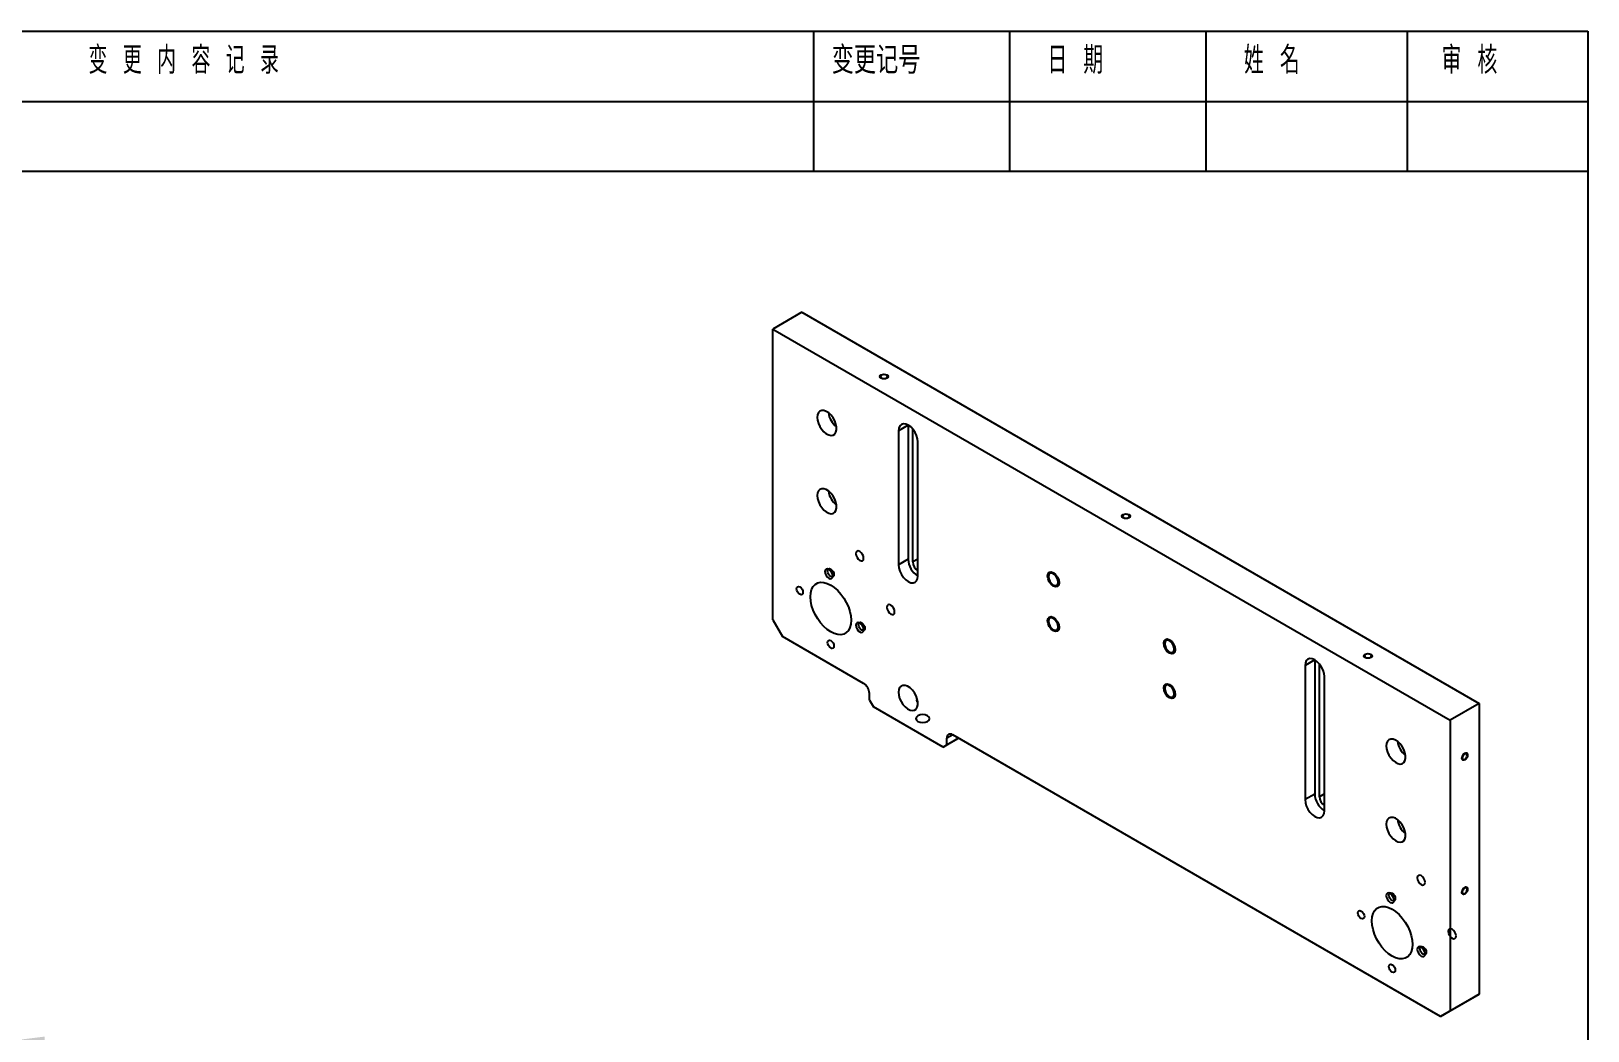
# Model space of a CAD drawing. Extents: x 2 to 292, y 3 to 207.
# Drawn here: x 178.5 to 292.2, y 133.5 to 206.6 of the extents above; entities that cross this region are included whole.
import ezdxf

# ---------------------------------------------------------------- set-up
doc = ezdxf.new("R2010")
doc.units = 0
doc.linetypes.add('SLD-实线', pattern=[0])
doc.layers.get('0').update_dxf_attribs({"linetype": 'CONTINUOUS'})
for name, color, linetype in [('图层7', 7, 'SLD-实线'), ('图框', 7, 'SLD-实线'), ('粗实线', 7, 'SLD-实线')]:
    doc.layers.add(name, color=color, linetype=linetype)
doc.styles.add('SLDTEXTSTYLE0', font='TXT', dxfattribs={"width": 0.7, "bigfont": 'bigfont'})
doc.styles.add('SLDTEXTSTYLE11', font='TXT', dxfattribs={"width": 0.633333})
doc.styles.add('SLDTEXTSTYLE2', font='TXT', dxfattribs={"width": 0.736842, "bigfont": 'bigfont'})
doc.styles.add('SLDTEXTSTYLE3', font='TXT', dxfattribs={"width": 0.7})
doc.styles.add('SLDTEXTSTYLE7', font='TXT', dxfattribs={"width": 0.629187, "bigfont": 'bigfont'})
doc.styles.add('SLDTEXTSTYLE8', font='TXT', dxfattribs={"width": 0.657895, "bigfont": 'bigfont'})
doc.dimstyles.new('SLDDIMSTYLE3', dxfattribs={"dimtxt": 3.5, "dimasz": 4.08, "dimexe": 0, "dimexo": 0.0625, "dimgap": 0.875, "dimtad": 2, "dimlfac": 3, "dimrnd": 1e-09, "dimzin": 12, "dimtxsty": 'SLDTEXTSTYLE3', "dimsah": 1, "dimcen": 0.09, "dimazin": 3, "dimtfac": 1, "dimtmove": 0, "dimatfit": 3, "dimtolj": 1, "dimtzin": 12})
doc.dimstyles.new('SLDDIMSTYLE6', dxfattribs={"dimtxt": 3.5, "dimasz": 4.08, "dimexe": 0, "dimexo": 0.0625, "dimgap": 0.875, "dimtad": 0, "dimtih": 1, "dimtoh": 1, "dimlfac": 3, "dimrnd": 1e-09, "dimzin": 4, "dimtxsty": 'SLDTEXTSTYLE3', "dimblk1": 'NONE', "dimsah": 1, "dimcen": 0, "dimazin": 3, "dimtfac": 1, "dimtmove": 0, "dimatfit": 3, "dimtolj": 1, "dimtzin": 12})

# ---------------------------------------------------------------- blocks, each defined once
blk = doc.blocks.new('_D_18')
at = {"layer": '图框', "color": 5}
for p, q in [((166.06, 113.39), (166.06, 134.62)), ((175.39, 122.72), (175.39, 134.62)), ((166.06, 132.62), (159.71, 132.62)), ((166.06, 132.62), (175.39, 132.62)), ((175.39, 132.62), (181.74, 132.62))]:
    blk.add_line(p, q, dxfattribs=at)
for points in [[(166.06, 132.62), (161.98, 133.13), (161.98, 132.12)], [(175.39, 132.62), (179.47, 132.12), (179.47, 133.13)]]:
    blk.add_solid(points, dxfattribs=at)
at = {"layer": '图框', "color": 5, "insert": (168.71, 137.13), "char_height": 3.5, "attachment_point": 1, "style": 'SLDTEXTSTYLE3'}
blk.add_mtext('28', dxfattribs=at)
blk = doc.blocks.new('SW_SYMBOL_HOLE_SPOT')
at = {"layer": '图框', "color": 0}
for p, q in [((0, 875), (0, 75)), ((1600, 75), (1600, 875)), ((0, 75), (1600, 75))]:
    blk.add_line(p, q, dxfattribs=at)
blk = doc.blocks.new('SW_SYMBOL_HOLE_DEPTH')
at = {"layer": '图框', "color": 0}
for p, q in [((0, 875), (800, 875)), ((400, 875), (400, 75)), ((100, 555), (400, 75)), ((700, 555), (400, 75))]:
    blk.add_line(p, q, dxfattribs=at)
blk = doc.blocks.new('_D_20')
at = {"layer": '图框', "color": 5}
for p, q in [((154.95, 133.34), (121.67, 133.34)), ((165.64, 112.7), (154.95, 133.34)), ((166.48, 111.08), (165.64, 112.7))]:
    blk.add_line(p, q, dxfattribs=at)
blk.add_solid([(165.64, 112.7), (164.21, 116.56), (163.31, 116.09)], dxfattribs=at)
at = {"layer": '图框', "color": 5, "xscale": 0.004511737089201878, "yscale": 0.004511737089201878, "zscale": 0.004511737089201878}
for name, p in [('SW_SYMBOL_HOLE_SPOT', (122.93, 128.13)), ('SW_SYMBOL_HOLE_DEPTH', (140.54, 128.13))]:
    blk.add_blockref(name, p, dxfattribs=at)
at = {"layer": '图框', "color": 5, "char_height": 3.5, "attachment_point": 1}
for s, insert, style in [('3 x', (121.67, 137.13), 'SLDTEXTSTYLE11'), ('%%c', (127.8, 137.15), 'SLDTEXTSTYLE3'), ('5.50 \\M+18AAE\\M+19153贯\\M+190FA', (133.23, 137.13), 'SLDTEXTSTYLE0'), ('%%c', (130.29, 132.13), 'SLDTEXTSTYLE3'), ('10', (135.72, 132.12), 'SLDTEXTSTYLE3'), ('5.70', (145.75, 132.12), 'SLDTEXTSTYLE3')]:
    blk.add_mtext(s, dxfattribs=dict(at, insert=insert, style=style))
blk = doc.blocks.new('_NONE')

msp = doc.modelspace()

# ---------------------------------------------------------------- linework, layer by layer
at = {"color": 7, "linetype": 'SLD-实线'}
for p, q in [((234.76999021, 186.03707089), (232.64866991, 184.81245875)), ((234.76999021, 186.03707089), (284.26746405, 157.46278746)), ((232.64866991, 184.81245875), (282.14614375, 156.23817532)), ((232.64866991, 163.5823972), (232.64866991, 184.81245875)), ((242.54816449, 177.7910035), (241.84105773, 177.38279945)), ((242.54816449, 177.7910035), (242.54816449, 167.99251398)), ((242.88757517, 167.79657636), (242.88757517, 177.4949835)), ((241.84105773, 177.38279945), (241.84105773, 167.58430993)), ((243.255271, 166.76790199), (243.255271, 176.56639151)), ((242.54816449, 167.99251398), (241.84105773, 167.58430993)), ((232.64866991, 163.5823972), (233.35577602, 162.35765229)), ((239.29547237, 158.92873857), (233.35577602, 162.35765229)), ((272.24664943, 160.64643308), (271.53954266, 160.23822903)), ((272.24664943, 160.64643308), (272.24664943, 150.84794356)), ((271.53954266, 160.23822903), (271.53954266, 150.43973951)), ((272.58606011, 150.65200594), (272.58606011, 160.35041307)), ((272.95375593, 149.62333157), (272.95375593, 159.42182109)), ((239.7197373, 157.70396711), (239.7197373, 158.19389137)), ((239.7197373, 157.70396711), (240.00257953, 157.21407)), ((245.09374919, 154.27500031), (240.00257953, 157.21407)), ((284.26746405, 157.46278746), (282.14614375, 156.23817532)), ((284.26746405, 157.46278746), (284.26746405, 136.23272592)), ((282.14614375, 156.23817532), (282.14614375, 135.00811378)), ((246.22530391, 154.92823295), (245.09374919, 154.27500031)), ((245.37659142, 154.43833474), (246.22525745, 154.92825921)), ((245.37659142, 154.43833474), (245.37659142, 154.928259)), ((281.43903764, 134.59977619), (245.8008553, 155.17326094)), ((245.09374919, 154.27500031), (245.37659142, 154.43833474)), ((272.24664943, 150.84794356), (271.53954266, 150.43973951)), ((283.56035794, 135.82438833), (281.43903764, 134.59977619)), ((282.14614375, 135.00811378), (284.26746405, 136.23272592)), ((284.26746405, 136.23272592), (283.56035794, 135.82438833)), ((281.43903764, 134.59977619), (282.14614375, 135.00811378))]:
    msp.add_line(p, q, dxfattribs=at)
at = {"color": 8, "linetype": 'SLD-实线'}
for p, q in [((243.25527069, 168.00884247), (242.88757517, 167.79657636)), ((245.80092445, 155.17322124), (245.37659142, 154.928259)), ((272.95375563, 150.86427205), (272.58606011, 150.65200594))]:
    msp.add_line(p, q, dxfattribs=at)
at = {"color": 7, "linetype": 'SLD-实线', "flags": 128}
for points in [[(240.99252948, 181.22026285), (240.89520248, 181.18272078), (240.78039745, 181.16953775), (240.66559242, 181.18272078), (240.56826541, 181.22026285), (240.50323359, 181.27644853), (240.48039745, 181.34272407), (240.50323359, 181.4089996), (240.56826541, 181.46518528), (240.66559242, 181.50272736), (240.78039745, 181.51591038), (240.89520248, 181.50272736), (240.99252948, 181.46518528), (241.05756131, 181.4089996), (241.08039745, 181.34272407), (241.05756131, 181.27644853), (240.99252948, 181.22026285)], [(240.95717398, 181.24067359), (241.01136705, 181.28749505), (241.03039762, 181.3427244), (241.01136773, 181.39795389), (240.95717414, 181.44477552), (240.87606791, 181.47606081), (240.78039832, 181.48704592), (240.68472581, 181.47606103), (240.60362092, 181.44477542), (240.54942679, 181.39795456), (240.53039833, 181.342724), (240.54942717, 181.28749512), (240.60362076, 181.24067349), (240.68472698, 181.2093882), (240.78039763, 181.19840248), (240.87606803, 181.20938859), (240.95717398, 181.24067359)], [(235.90136137, 178.36209125), (235.92357487, 178.14620218), (235.98882451, 177.91822822), (236.09300942, 177.69249428), (236.22957996, 177.48318634), (236.38995925, 177.3034529), (236.56406788, 177.16458925), (236.74096664, 177.07531959), (236.90953928, 177.0412539), (237.05919431, 177.06453263), (237.18052876, 177.14369299), (237.26591828, 177.27376024), (237.30999756, 177.44656283), (237.30999756, 177.65124233), (237.26591828, 177.87493779), (237.18052876, 178.10359427), (237.05919431, 178.32284381), (236.90953928, 178.51891056), (236.74096664, 178.67947469), (236.56406788, 178.79444799), (236.38995925, 178.85660589), (236.22957996, 178.86204244), (236.09300942, 178.81041549), (235.98882451, 178.70497088), (235.92357487, 178.55233256), (235.90136137, 178.36209125)], [(243.255271, 176.56639151), (243.2311767, 176.79163714), (243.16053647, 177.02935122), (243.04816454, 177.26333328), (242.90171794, 177.47763866), (242.73117704, 177.65766255), (242.54816489, 177.79113643), (242.36515168, 177.8689645), (242.19461078, 177.88584294), (242.04816418, 177.8406212), (241.93579225, 177.736381), (241.86515203, 177.5802264), (241.84105773, 177.38279945)], [(235.90136137, 172.64630524), (235.92357487, 172.43041624), (235.98882451, 172.20244232), (236.09300942, 171.97670855), (236.22957996, 171.76740051), (236.38995925, 171.58766726), (236.56406788, 171.44880339), (236.74096664, 171.35953384), (236.90953928, 171.32546834), (237.05919431, 171.34874704), (237.18052876, 171.427907), (237.26591828, 171.55797461), (237.30999756, 171.7307772), (237.30999756, 171.93545663), (237.26591828, 172.15915208), (237.18052876, 172.38780834), (237.05919431, 172.6070581), (236.90953928, 172.8031247), (236.74096664, 172.96368914), (236.56406788, 173.07866244), (236.38995925, 173.14082018), (236.22957996, 173.14625689), (236.09300942, 173.09462978), (235.98882451, 172.9891854), (235.92357487, 172.83654715), (235.90136137, 172.64630524)], [(258.67019901, 171.01516145), (258.57287201, 170.97761938), (258.45806698, 170.96443636), (258.34326195, 170.97761938), (258.24593494, 171.01516145), (258.18090312, 171.07134714), (258.15806698, 171.13762267), (258.18090312, 171.2038982), (258.24593494, 171.26008389), (258.34326195, 171.29762596), (258.45806698, 171.31080898), (258.57287201, 171.29762596), (258.67019901, 171.26008389), (258.73523084, 171.2038982), (258.75806698, 171.13762267), (258.73523084, 171.07134714), (258.67019901, 171.01516145)], [(258.63484367, 171.0355721), (258.68903686, 171.08239349), (258.70806697, 171.13762311), (258.68903686, 171.19285272), (258.63484367, 171.23967412), (258.55373784, 171.27095918), (258.45806698, 171.28194503), (258.36239612, 171.27095918), (258.28129029, 171.23967412), (258.2270971, 171.19285272), (258.20806699, 171.13762311), (258.2270971, 171.08239349), (258.28129029, 171.0355721), (258.36239612, 171.00428703), (258.45806698, 170.99330118), (258.55373784, 171.00428703), (258.63484367, 171.0355721)], [(239.29547321, 168.07359749), (239.27394309, 168.21101722), (239.2126305, 168.35237419), (239.12086972, 168.47614808), (239.0126305, 168.56349544), (238.90439128, 168.60111842), (238.8126305, 168.58328927), (238.7513179, 168.51272232), (238.72978778, 168.40016073), (238.7513179, 168.262741), (238.8126305, 168.12138403), (238.90439128, 167.99761014), (239.0126305, 167.91026279), (239.12086972, 167.8726398), (239.2126305, 167.89046895), (239.27394309, 167.96103591), (239.29547321, 168.07359749)], [(237.03273151, 166.76691987), (237.01120139, 166.9043396), (236.9498888, 167.04569657), (236.85812802, 167.16947046), (236.7498888, 167.25681782), (236.64164958, 167.2944408), (236.5498888, 167.27661165), (236.4885762, 167.2060447), (236.46704608, 167.09348311), (236.4885762, 166.95606338), (236.5498888, 166.81470642), (236.64164958, 166.69093253), (236.7498888, 166.60358517), (236.85812802, 166.56596218), (236.9498888, 166.58379133), (237.01120139, 166.65435829), (237.03273151, 166.76691987)], [(237.12465469, 166.87756009), (237.106894, 166.78469587), (237.05630936, 166.7264789), (236.98060729, 166.71176962), (236.89131077, 166.7428082), (236.80201213, 166.81487041), (236.72631007, 166.91698344), (236.67572753, 167.03360297), (236.65796474, 167.14697446), (236.67572753, 167.23983747), (236.72631007, 167.29805534), (236.80201213, 167.31276493), (236.89131077, 167.28172513), (236.98060729, 167.20966414), (237.05630936, 167.10755081), (237.106894, 166.99093036), (237.12465469, 166.87756009)], [(241.84105773, 167.58430993), (241.86515203, 167.3590643), (241.93579225, 167.12135038), (242.04816418, 166.88736832), (242.19461078, 166.67306293), (242.36515168, 166.49303904), (242.54816489, 166.35956486), (242.73117704, 166.2817371), (242.90171794, 166.26485866), (243.04816454, 166.3100804), (243.16053647, 166.41432059), (243.2311767, 166.57047505), (243.255271, 166.76790199)], [(235.40638668, 165.25656437), (235.42894578, 165.54130205), (235.49593819, 165.79134184), (235.60532823, 165.99908562), (235.75379261, 166.15822185), (235.93681952, 166.26391599), (236.14884767, 166.31295533), (236.38343703, 166.30384996), (236.63345635, 166.23687725), (236.89131077, 166.11407147), (237.14916519, 165.93916487), (237.39918451, 165.71747142), (237.63377176, 165.4557269), (237.84580201, 165.16188385), (238.02882892, 164.84487135), (238.1772933, 164.51432179), (238.28668334, 164.18027896), (238.35367575, 163.85289137), (238.37623485, 163.54210752), (238.35367575, 163.25736984), (238.28668334, 163.00733066), (238.1772933, 162.79958626), (238.02882892, 162.64045004), (237.84580201, 162.5347559), (237.63377176, 162.48571778), (237.39918451, 162.49482254), (237.14916519, 162.56179464), (236.89131077, 162.68460042), (236.63345635, 162.85950702), (236.38343703, 163.08120108), (236.14884767, 163.34294621), (235.93681952, 163.63678804), (235.75379261, 163.95380054), (235.60532823, 164.2843501), (235.49593819, 164.61839354), (235.42894578, 164.94578052), (235.40638668, 165.25656437)], [(252.73059515, 166.76871134), (252.76289033, 166.93755371), (252.85485922, 167.04340415), (252.99250039, 167.07014787), (253.15485922, 167.01371339), (253.31721805, 166.88269235), (253.45485922, 166.69703152), (253.54682811, 166.48499607), (253.57912329, 166.27886647), (253.54682811, 166.1100241), (253.45485922, 166.00417366), (253.31721805, 165.97742994), (253.15485922, 166.03386442), (252.99250039, 166.16488546), (252.85485922, 166.35054629), (252.76289033, 166.56258174), (252.73059515, 166.76871134)], [(252.80130564, 166.72789121), (252.82518078, 166.56662391), (252.89358037, 166.39957214), (252.99726689, 166.24929646), (253.12223756, 166.13609229), (253.25161364, 166.07524885), (253.36792287, 166.0749831), (253.45545634, 166.13533116), (253.50239265, 166.24814263), (253.50239265, 166.39818165), (253.45545634, 166.56518463), (253.36792287, 166.72659668), (253.25161364, 166.86061872), (253.12223756, 166.94914971), (252.99726689, 166.98023362), (252.89358037, 166.94967214), (252.82518078, 166.86159256), (252.80130564, 166.72789121)], [(234.86191472, 165.57088134), (234.84415193, 165.47801864), (234.79356939, 165.41980016), (234.71786522, 165.40509239), (234.6285687, 165.43613098), (234.53927217, 165.50819197), (234.463568, 165.61030591), (234.41298546, 165.72692575), (234.39522267, 165.84029693), (234.41298546, 165.93316024), (234.463568, 165.99137812), (234.53927217, 166.00608588), (234.6285687, 165.97504791), (234.71786522, 165.90298631), (234.79356939, 165.80087237), (234.84415193, 165.68425314), (234.86191472, 165.57088134)], [(241.55821491, 164.15441391), (241.53668479, 164.29183364), (241.4753722, 164.43319061), (241.38361142, 164.5569645), (241.2753722, 164.64431186), (241.16713298, 164.68193484), (241.0753722, 164.66410569), (241.0140596, 164.59353874), (240.99252948, 164.48097716), (241.0140596, 164.34355743), (241.0753722, 164.20220046), (241.16713298, 164.07842657), (241.2753722, 163.99107921), (241.38361142, 163.95345622), (241.4753722, 163.97128537), (241.53668479, 164.04185233), (241.55821491, 164.15441391)], [(252.73059515, 163.50254809), (252.76289033, 163.67139046), (252.85485922, 163.7772409), (252.99250039, 163.80398462), (253.15485922, 163.74755014), (253.31721805, 163.61652911), (253.45485922, 163.43086827), (253.54682811, 163.21883282), (253.57912329, 163.01270322), (253.54682811, 162.84386085), (253.45485922, 162.73801042), (253.31721805, 162.71126669), (253.15485922, 162.76770117), (252.99250039, 162.89872221), (252.85485922, 163.08438304), (252.76289033, 163.2964185), (252.73059515, 163.50254809)], [(239.29547321, 162.84773629), (239.27394309, 162.98515602), (239.2126305, 163.12651299), (239.12086972, 163.25028688), (239.0126305, 163.33763424), (238.90439128, 163.37525722), (238.8126305, 163.35742808), (238.7513179, 163.28686112), (238.72978778, 163.17429954), (238.7513179, 163.03687981), (238.8126305, 162.89552284), (238.90439128, 162.77174895), (239.0126305, 162.68440159), (239.12086972, 162.64677861), (239.2126305, 162.66460775), (239.27394309, 162.73517471), (239.29547321, 162.84773629)], [(239.38739676, 162.95837617), (239.36963397, 162.86551347), (239.31905143, 162.80729499), (239.24334936, 162.79258601), (239.15405284, 162.82362459), (239.0647542, 162.8956868), (238.98905214, 162.99779952), (238.9384696, 163.11441936), (238.92070681, 163.22779055), (238.9384696, 163.32065386), (238.98905214, 163.37887173), (239.0647542, 163.39358071), (239.15405284, 163.36254152), (239.24334936, 163.29047992), (239.31905143, 163.1883672), (239.36963397, 163.07174797), (239.38739676, 162.95837617)], [(252.80130564, 163.46172788), (252.82518078, 163.30046073), (252.89358037, 163.13340874), (252.99726689, 162.98313313), (253.12223756, 162.86992897), (253.25161364, 162.8090856), (253.36792287, 162.80881985), (253.45545634, 162.86916798), (253.50239265, 162.98197938), (253.50239265, 163.13201833), (253.45545634, 163.29902131), (253.36792287, 163.46043351), (253.25161364, 163.59445555), (253.12223756, 163.68298654), (252.99726689, 163.71407044), (252.89358037, 163.68350881), (252.82518078, 163.59542923), (252.80130564, 163.46172788)], [(237.12465469, 161.65169895), (237.106894, 161.55883442), (237.05630936, 161.50061776), (236.98060729, 161.48590817), (236.89131077, 161.51694676), (236.80201213, 161.58900897), (236.72631007, 161.6911223), (236.67572753, 161.80774153), (236.65796474, 161.92111332), (236.67572753, 162.01397602), (236.72631007, 162.07219451), (236.80201213, 162.08690349), (236.89131077, 162.05586369), (236.98060729, 161.9838027), (237.05630936, 161.88168998), (237.106894, 161.76506892), (237.12465469, 161.65169895)], [(261.21587653, 161.87026267), (261.24817171, 162.03910504), (261.34014059, 162.14495547), (261.47778176, 162.1716992), (261.64014059, 162.11526472), (261.80249942, 161.98424368), (261.94014059, 161.79858285), (262.03210948, 161.58654739), (262.06440466, 161.3804178), (262.03210948, 161.21157543), (261.94014059, 161.10572499), (261.80249942, 161.07898127), (261.64014059, 161.13541575), (261.47778176, 161.26643679), (261.34014059, 161.45209762), (261.24817171, 161.66413307), (261.21587653, 161.87026267)], [(261.28658736, 161.82944234), (261.31046196, 161.66817535), (261.37886156, 161.50112358), (261.48254834, 161.35084774), (261.60751875, 161.23764373), (261.73689509, 161.17680013), (261.85320432, 161.17653439), (261.94073753, 161.2368826), (261.98767384, 161.34969407), (261.98767384, 161.49973309), (261.94073753, 161.66673607), (261.85320432, 161.82814797), (261.73689509, 161.96217001), (261.60751875, 162.05070115), (261.48254834, 162.0817849), (261.37886156, 162.05122358), (261.31046196, 161.963144), (261.28658736, 161.82944234)], [(272.95375593, 159.42182109), (272.92966163, 159.64706672), (272.85902141, 159.88478079), (272.74664948, 160.11876286), (272.60020288, 160.33306824), (272.42966198, 160.51309213), (272.24664877, 160.64656662), (272.06363662, 160.72439408), (271.89309572, 160.74127252), (271.74664912, 160.69605078), (271.63427719, 160.59181058), (271.56363696, 160.43565598), (271.53954266, 160.23822903)], [(276.34786854, 160.81006005), (276.25054154, 160.77251798), (276.13573651, 160.75933496), (276.02093148, 160.77251798), (275.92360447, 160.81006005), (275.85857265, 160.86624574), (275.83573651, 160.93252127), (275.85857265, 160.9987968), (275.92360447, 161.05498249), (276.02093148, 161.09252456), (276.13573651, 161.10570758), (276.25054154, 161.09252456), (276.34786854, 161.05498249), (276.41290037, 160.9987968), (276.43573651, 160.93252127), (276.41290037, 160.86624574), (276.34786854, 160.81006005)], [(276.31251303, 160.83047079), (276.36670716, 160.87729165), (276.38573563, 160.93252221), (276.36670679, 160.98775109), (276.3125132, 161.03457272), (276.23140697, 161.06585801), (276.13573633, 161.07684374), (276.04006593, 161.06585762), (275.95895998, 161.03457263), (275.9047669, 160.98775116), (275.88573634, 160.93252181), (275.90476623, 160.87729233), (275.95895982, 160.8304707), (276.04006604, 160.79918541), (276.13573564, 160.78820029), (276.23140814, 160.79918519), (276.31251303, 160.83047079)], [(241.83398654, 158.27982678), (241.85642342, 158.06177802), (241.92232528, 157.83152516), (242.02755121, 157.60353366), (242.16548836, 157.39213244), (242.32747135, 157.21060142), (242.50332064, 157.07034963), (242.68198851, 156.98018706), (242.85224703, 156.94578144), (243.00339827, 156.9692921), (243.12594655, 157.04924346), (243.21219059, 157.18061148), (243.25671031, 157.3551425), (243.25671031, 157.56186916), (243.21219059, 157.78780094), (243.12594655, 158.01874422), (243.00339827, 158.24018681), (242.85224703, 158.4382142), (242.68198851, 158.60038427), (242.50332064, 158.71650723), (242.32747135, 158.7792861), (242.16548836, 158.78477726), (242.02755121, 158.73263428), (241.92232528, 158.62613527), (241.85642342, 158.47197048), (241.83398654, 158.27982678)], [(261.21587653, 158.60409942), (261.24817171, 158.77294179), (261.34014059, 158.87879223), (261.47778176, 158.90553595), (261.64014059, 158.84910147), (261.80249942, 158.71808043), (261.94014059, 158.5324196), (262.03210948, 158.32038415), (262.06440466, 158.11425455), (262.03210948, 157.94541218), (261.94014059, 157.83956175), (261.80249942, 157.81281802), (261.64014059, 157.8692525), (261.47778176, 158.00027354), (261.34014059, 158.18593437), (261.24817171, 158.39796983), (261.21587653, 158.60409942)], [(261.28658736, 158.56327902), (261.31046196, 158.40201217), (261.37886156, 158.23496018), (261.48254834, 158.08468442), (261.60751875, 157.97148041), (261.73689509, 157.91063688), (261.85320432, 157.91037114), (261.94073753, 157.97071942), (261.98767384, 158.08353082), (261.98767384, 158.23356976), (261.94073753, 158.40057274), (261.85320432, 158.5619848), (261.73689509, 158.69600684), (261.60751875, 158.78453798), (261.48254834, 158.81562173), (261.37886156, 158.78506025), (261.31046196, 158.69698067), (261.28658736, 158.56327902)], [(243.25527118, 156.56094265), (243.14688481, 156.46729984), (243.10882457, 156.35684062), (243.14688481, 156.2463814), (243.25527118, 156.15273859), (243.41748286, 156.09016847), (243.60882457, 156.06819677), (243.80016629, 156.09016847), (243.96237796, 156.15273859), (244.07076434, 156.2463814), (244.10882457, 156.35684062), (244.07076434, 156.46729984), (243.96237796, 156.56094265), (243.80016629, 156.62351277), (243.60882457, 156.64548448), (243.41748286, 156.62351277), (243.25527118, 156.56094265)], [(277.47924007, 154.35969278), (277.50145357, 154.14380371), (277.56670321, 153.91582975), (277.67088812, 153.69009581), (277.80745866, 153.48078787), (277.96783795, 153.30105443), (278.14194658, 153.16219078), (278.31884534, 153.07292113), (278.48741798, 153.03885543), (278.63707301, 153.06213416), (278.75840746, 153.14129453), (278.84379698, 153.27136177), (278.88787626, 153.44416437), (278.88787626, 153.64884387), (278.84379698, 153.87253932), (278.75840746, 154.10119581), (278.63707301, 154.32044534), (278.48741798, 154.51651209), (278.31884534, 154.67707623), (278.14194658, 154.79204953), (277.96783795, 154.85420742), (277.80745866, 154.85964398), (277.67088812, 154.80801702), (277.56670321, 154.70257241), (277.50145357, 154.54993409), (277.47924007, 154.35969278)], [(282.99467229, 153.46185625), (283.01081988, 153.56492104), (283.05680432, 153.67093877), (283.1256249, 153.76376919), (283.20680432, 153.82927971), (283.28798373, 153.85749695), (283.35680432, 153.84412508), (283.40278876, 153.79119987), (283.41893635, 153.70677868), (283.40278876, 153.60371388), (283.35680432, 153.49769616), (283.28798373, 153.40486574), (283.20680432, 153.33935522), (283.1256249, 153.31113798), (283.05680432, 153.32450984), (283.01081988, 153.37743506), (282.99467229, 153.46185625)], [(283.2068039, 153.3801826), (283.27445341, 153.43477483), (283.33180389, 153.51213298), (283.37012427, 153.60048145), (283.38358059, 153.68636862), (283.37012427, 153.75671946), (283.33180389, 153.80082416), (283.27445341, 153.81196746), (283.2068039, 153.78845262), (283.13915439, 153.733861), (283.0818039, 153.65650224), (283.04348353, 153.56815377), (283.03002721, 153.4822666), (283.04348353, 153.41191576), (283.0818039, 153.36781106), (283.13915439, 153.35666836), (283.2068039, 153.3801826)], [(271.53954266, 150.43973951), (271.56363696, 150.21449388), (271.63427719, 149.97677996), (271.74664912, 149.7427979), (271.89309572, 149.52849251), (272.06363662, 149.34846862), (272.24664877, 149.21499505), (272.42966198, 149.13716668), (272.60020288, 149.12028824), (272.74664948, 149.16550998), (272.85902141, 149.26975017), (272.92966163, 149.42590462), (272.95375593, 149.62333157)], [(277.47924007, 148.64390677), (277.50145357, 148.42801777), (277.56670321, 148.20004385), (277.67088812, 147.97431009), (277.80745866, 147.76500204), (277.96783795, 147.58526879), (278.14194658, 147.44640492), (278.31884534, 147.35713537), (278.48741798, 147.32306987), (278.63707301, 147.34634857), (278.75840746, 147.42550853), (278.84379698, 147.55557614), (278.88787626, 147.72837874), (278.88787626, 147.93305816), (278.84379698, 148.15675361), (278.75840746, 148.38540987), (278.63707301, 148.60465963), (278.48741798, 148.80072623), (278.31884534, 148.96129067), (278.14194658, 149.07626397), (277.96783795, 149.13842171), (277.80745866, 149.14385842), (277.67088812, 149.09223132), (277.56670321, 148.98678693), (277.50145357, 148.83414868), (277.47924007, 148.64390677)], [(280.30766652, 144.39776225), (280.2861364, 144.53518198), (280.2248238, 144.67653894), (280.13306302, 144.80031283), (280.0248238, 144.88766019), (279.91658458, 144.92528318), (279.8248238, 144.90745403), (279.76351121, 144.83688707), (279.74198109, 144.72432549), (279.76351121, 144.58690576), (279.8248238, 144.44554879), (279.91658458, 144.3217749), (280.0248238, 144.23442754), (280.13306302, 144.19680456), (280.2248238, 144.21463371), (280.2861364, 144.28520066), (280.30766652, 144.39776225)], [(278.04492482, 143.09108463), (278.0233947, 143.22850436), (277.9620821, 143.36986132), (277.87032132, 143.49363521), (277.7620821, 143.58098257), (277.65384288, 143.61860556), (277.5620821, 143.60077641), (277.50076951, 143.53020945), (277.47923939, 143.41764787), (277.50076951, 143.28022814), (277.5620821, 143.13887117), (277.65384288, 143.01509728), (277.7620821, 142.92774992), (277.87032132, 142.89012694), (277.9620821, 142.90795609), (278.0233947, 142.97852304), (278.04492482, 143.09108463)], [(278.13684892, 143.20172431), (278.11908613, 143.1088613), (278.06850359, 143.05064312), (277.99280153, 143.03593384), (277.90350289, 143.06697364), (277.81420637, 143.13903463), (277.7385043, 143.24114766), (277.68791966, 143.35776841), (277.67015898, 143.47113868), (277.68791966, 143.56400291), (277.7385043, 143.62221957), (277.81420637, 143.63692916), (277.90350289, 143.60589057), (277.99280153, 143.53382836), (278.06850359, 143.43171503), (278.11908613, 143.3150958), (278.13684892, 143.20172431)], [(282.99467229, 143.6633665), (283.01081988, 143.7664313), (283.05680432, 143.87244903), (283.1256249, 143.96527945), (283.20680432, 144.03078997), (283.28798373, 144.0590072), (283.35680432, 144.04563534), (283.40278876, 143.99271013), (283.41893635, 143.90828894), (283.40278876, 143.80522414), (283.35680432, 143.69920641), (283.28798373, 143.606376), (283.20680432, 143.54086548), (283.1256249, 143.51264824), (283.05680432, 143.5260201), (283.01081988, 143.57894532), (282.99467229, 143.6633665)], [(283.2068039, 143.58169277), (283.27445341, 143.63628485), (283.33180389, 143.71364361), (283.37012427, 143.80199162), (283.38358059, 143.88787895), (283.37012427, 143.95822994), (283.33180389, 144.00233433), (283.27445341, 144.01347748), (283.2068039, 143.98996309), (283.13915439, 143.93537102), (283.0818039, 143.85801241), (283.04348353, 143.76966425), (283.03002721, 143.68377692), (283.04348353, 143.61342593), (283.0818039, 143.56932169), (283.13915439, 143.55817838), (283.2068039, 143.58169277)], [(275.87410685, 141.89504678), (275.85634406, 141.80218408), (275.80576152, 141.74396559), (275.73005946, 141.72925661), (275.64076082, 141.76029641), (275.5514643, 141.83235741), (275.47576223, 141.93447013), (275.42517969, 142.05108997), (275.4074169, 142.16446115), (275.42517969, 142.25732446), (275.47576223, 142.31554234), (275.5514643, 142.33025132), (275.64076082, 142.29921335), (275.73005946, 142.22715053), (275.80576152, 142.12503781), (275.85634406, 142.00841857), (275.87410685, 141.89504678)], [(279.38842698, 139.86627295), (279.36586788, 139.58153528), (279.29887547, 139.33149609), (279.18948543, 139.1237517), (279.04102105, 138.96461548), (278.85799414, 138.85892134), (278.64596599, 138.809882), (278.41137663, 138.81898798), (278.16135731, 138.88596008), (277.90350289, 139.00876585), (277.64564848, 139.18367246), (277.39562916, 139.40536652), (277.1610419, 139.66711043), (276.94901165, 139.96095347), (276.76598474, 140.27796598), (276.61752036, 140.60851553), (276.50813032, 140.94255897), (276.44113791, 141.26994596), (276.41857881, 141.58072981), (276.44113791, 141.86546749), (276.50813032, 142.11550728), (276.61752036, 142.32325106), (276.76598474, 142.48238729), (276.94901165, 142.58808143), (277.1610419, 142.63711955), (277.39562916, 142.6280154), (277.64564848, 142.56104268), (277.90350289, 142.43823691), (278.16135731, 142.26333031), (278.41137663, 142.04163686), (278.64596599, 141.77989112), (278.85799414, 141.48604929), (279.04102105, 141.16903679), (279.18948543, 140.83848723), (279.29887547, 140.5044444), (279.36586788, 140.17705681), (279.38842698, 139.86627295)], [(282.57040822, 140.47857867), (282.5488781, 140.6159984), (282.4875655, 140.75735537), (282.39580472, 140.88112926), (282.2875655, 140.96847662), (282.17932628, 141.0060996), (282.0875655, 140.98827045), (282.02625291, 140.9177035), (282.00472279, 140.80514191), (282.02625291, 140.66772218), (282.0875655, 140.52636522), (282.17932628, 140.40259133), (282.2875655, 140.31524397), (282.39580472, 140.27762098), (282.4875655, 140.29545013), (282.5488781, 140.36601709), (282.57040822, 140.47857867)], [(280.30766652, 139.17190105), (280.2861364, 139.30932078), (280.2248238, 139.45067775), (280.13306302, 139.57445164), (280.0248238, 139.661799), (279.91658458, 139.69942198), (279.8248238, 139.68159283), (279.76351121, 139.61102588), (279.74198109, 139.49846429), (279.76351121, 139.36104456), (279.8248238, 139.2196876), (279.91658458, 139.09591371), (280.0248238, 139.00856635), (280.13306302, 138.97094336), (280.2248238, 138.98877251), (280.2861364, 139.05933947), (280.30766652, 139.17190105)], [(280.39959099, 139.2825404), (280.3818282, 139.18967769), (280.33124566, 139.13145921), (280.25554149, 139.11675144), (280.16624497, 139.14779003), (280.07694844, 139.21985102), (280.00124427, 139.32196496), (279.95066173, 139.4385848), (279.93289894, 139.55195598), (279.95066173, 139.6448193), (280.00124427, 139.70303717), (280.07694844, 139.71774494), (280.16624497, 139.68670696), (280.25554149, 139.61464536), (280.33124566, 139.51253142), (280.3818282, 139.39591219), (280.39959099, 139.2825404)], [(278.13684892, 137.97586317), (278.11908613, 137.88299986), (278.06850359, 137.82478198), (277.99280153, 137.81007239), (277.90350289, 137.84111219), (277.81420637, 137.91317319), (277.7385043, 138.01528652), (277.68791966, 138.13190697), (277.67015898, 138.24527754), (277.68791966, 138.33814146), (277.7385043, 138.39635873), (277.81420637, 138.41106771), (277.90350289, 138.38002913), (277.99280153, 138.30796692), (278.06850359, 138.2058542), (278.11908613, 138.08923435), (278.13684892, 137.97586317)]]:
    msp.add_lwpolyline(points, dxfattribs=at)
at = {"color": 7, "linetype": 'SLD-实线'}
for centre, radius, start, end in [((238.27603913, 178.91655478), 1.5755013, 187.9316595307, 232.0629224151), ((238.27603897, 173.20076911), 1.57550119, 187.9316709921, 232.062926366), ((244.06409788, 168.05124199), 1.51707054, 182.2185575448, 237.7814610866), ((243.67496249, 167.82659643), 0.78795938, 182.1834115982, 237.8166714961), ((238.79861108, 158.15197656), 0.92207937, 2.6053830544, 57.39469925), ((245.63523596, 154.97021525), 0.26202542, 50.7967268266, 189.2140249282), ((279.85391783, 154.91415631), 1.5755013, 187.9316595307, 232.0629224151), ((273.76258311, 150.90667168), 1.51707083, 182.2185612104, 237.7814081256), ((273.37344772, 150.68202613), 0.78795968, 182.1834190348, 237.816569261), ((279.85391767, 149.19837064), 1.57550119, 187.9316709921, 232.0629263659)]:
    msp.add_arc(centre, radius, start, end, dxfattribs=at)
msp.add_open_spline([(243.25739823, 157.52557588), (243.24672038, 157.53757159), (243.22471398, 157.56229403), (243.20288805, 157.60648633), (243.18964852, 157.65512649), (243.18790059, 157.70661532), (243.19305552, 157.7480696), (243.20312232, 157.77028448), (243.20573062, 157.77604034)], degree=3, knots=[0, 0, 0, 0, 0.17223134485, 0.35495824775, 0.54114070145, 0.73206144918, 0.93057731156, 1, 1, 1, 1], dxfattribs=at)
at = {"layer": '图层7', "color": 5}
for p, q in [((235.63182865, 206.5709215), (235.63182865, 196.35433538)), ((249.96175216, 206.5709215), (249.96175216, 196.35433538)), ((264.29167566, 206.5709215), (264.29167566, 196.35433538)), ((279.00386102, 206.5709215), (279.00386102, 196.35433538)), ((147.20335433, 201.44208283), (292.20335529, 201.44208283)), ((147.20335433, 196.35433538), (292.20335529, 196.35433538))]:
    msp.add_line(p, q, dxfattribs=at)
at = {"layer": '粗实线', "color": 5}
for p, q in [((2.20335337, 206.5709215), (292.20335529, 206.5709215)), ((292.20335529, 206.5709215), (292.20335529, 3.09596976))]:
    msp.add_line(p, q, dxfattribs=at)

# ---------------------------------------------------------------- texts
at = {"layer": '图层7', "color": 5, "char_height": 2, "attachment_point": 1}
for s, insert, style in [('变 \\M+18D58 \\M+193E0 \\M+19765 记 录', (182.66411325, 205.45562471), 'SLDTEXTSTYLE7'), ('变\\M+18D58记\\M+18D86', (236.95844552, 205.45562471), 'SLDTEXTSTYLE2'), ('\\M+193FA \\M+18AFA', (252.71885129, 205.45562471), 'SLDTEXTSTYLE8'), ('\\M+190A9 \\M+196BC', (267.08320364, 205.45562471), 'SLDTEXTSTYLE8'), ('审 \\M+18A6A', (281.51731514, 205.45562471), 'SLDTEXTSTYLE8')]:
    msp.add_mtext(s, dxfattribs=dict(at, insert=insert, style=style))

# ---------------------------------------------------------------- dimensions: what is measured, and where the dimension line sits
at = {"layer": '图框', "color": 5}
dim = msp.add_diameter_dim_2p(p1=(166.48307588, 111.07703526), p2=(165.63987571, 112.70495558), text='3 x <> 完全贯穿\\P{\\fGDT;v}%%c 10 {\\fGDT;x} 5.70\\P', dimstyle='SLDDIMSTYLE6', dxfattribs=at)
dim.commit()
dim.dimension.update_dxf_attribs({"geometry": '_D_20', "text_midpoint": (137.51578119, 132.62305589), "dimtype": 163})
dim = msp.add_linear_dim(base=(175.39480912, 132.62305589), p1=(166.06147579, 111.89099542), p2=(175.39480912, 121.22432876), dimstyle='SLDDIMSTYLE3', dxfattribs=at)
dim.commit()
dim.dimension.update_dxf_attribs({"geometry": '_D_18', "text_midpoint": (170.24603966, 132.62305589), "dimtype": 160})

doc.saveas('drawing.dxf')
